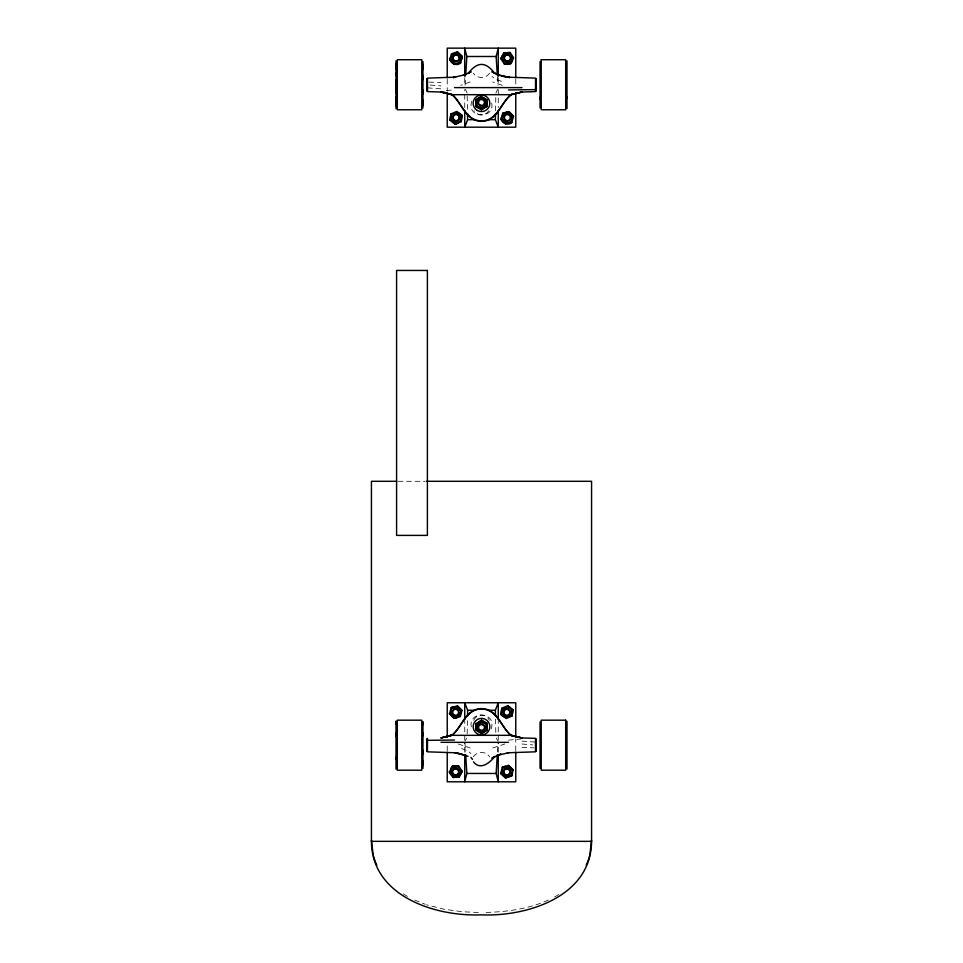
<?xml version="1.0" encoding="UTF-8"?>
<svg xmlns="http://www.w3.org/2000/svg" width="963" height="963" viewBox="0 0 963 963"><rect width="100%" height="100%" fill="white"/><g stroke="black" fill="none" stroke-linecap="round" stroke-linejoin="round"><path stroke-width="0.72" stroke-dasharray="4.82 3.61" d="M447.229 750.719L447.229 743.316M464.744 752.199L464.744 743.316M464.744 740.33L464.744 720.793M464.744 107.651L464.744 89.607M498.256 752.199L498.256 743.316M498.256 740.33L498.256 720.793M515.771 750.719L515.771 738.826M467.175 733.902L467.464 719.132M495.536 110.805L495.825 96.035M465.081 85.225L465.611 76.607M497.474 751.898L498.1 741.847M471.846 101.055C465.574 119.544 497.402 119.544 491.13 101.055M491.154 728.895C497.426 710.405 465.598 710.405 471.87 728.895M495.885 93.086L497.546 89.342M465.454 740.595L466.561 738.103M489.649 73.128C486.026 78.93 476.974 78.93 473.351 73.128M473.351 756.822C476.974 751.02 486.026 751.02 489.649 756.822M554.724 896.938L559.659 893.905M470.233 81.951L460.771 85.31M492.767 747.986L504.817 743.978M548.32 900.044C528.266 909.12 506.032 912.045 484.184 912.479M446.411 90.534L454.512 89.8M508.488 740.138L520.634 739.042M398.201 481.295L424.972 481.295M429.004 82.084L441.018 82.601M521.982 747.348L533.996 747.866M478.298 912.479L462.384 911.756L443.847 909.192L426.465 904.799M427.5 87.85L441.018 88.861M521.982 741.077L535.5 742.1M430.208 85.045L441.018 85.924M521.982 744.014L532.792 744.905M502.229 85.31L492.767 81.951M458.183 743.978L470.233 747.986M501.446 81.325L495.56 79.219L492.021 76.366M461.554 748.612L467.44 750.719L470.979 753.584M414.68 900.044L425.152 904.269M403.341 893.905L408.276 896.938M465.454 89.342L467.115 93.086M496.439 738.103L497.546 740.595M497.39 76.607L497.919 85.225M464.997 743.28L465.526 751.898M495.536 719.132L495.825 733.902M467.175 96.035L467.464 110.805M515.771 79.231L515.771 85.153M498.256 77.75L498.256 85.153M498.256 89.607L498.256 107.651M464.744 77.75L464.744 85.153M447.229 79.231L447.229 91.112M473.688 720.252A8.474 8.39 0 0 1 489.336 720.252M488.831 110.673A8.474 8.39 0 0 1 474.157 110.673"/><path stroke-width="1.44" d="M395.998 758.952L395.998 757.303M395.998 736.214L395.998 733.096M395.998 724.2L395.998 721.311L395.998 769.076M395.998 105.749L395.998 100.333M395.998 98.515L395.998 96.854M395.998 93.038L395.998 79.965M395.998 75.764L395.998 72.646M395.998 69.167L395.998 63.751M422.95 765.621L422.95 760.361M422.95 754.523L422.95 750.165M422.95 735.864L422.95 732.626M422.95 724.766L422.95 721.961L422.95 768.426M422.95 105.172L422.95 99.911M422.95 94.085L422.95 89.715M422.95 79.785L422.95 75.415M422.95 69.589L422.95 64.328M447.229 752.199L447.229 781.8L515.771 781.8L515.771 752.199M447.229 737.321L447.229 702.761L515.771 702.761L515.771 737.321M464.744 755.161L464.744 781.8L466.85 773.458L465.707 754.775M464.744 719.289L464.744 702.761L467.633 710.273L467.512 716.183M464.744 110.649L464.744 127.188L467.633 119.665L467.512 113.766M478.009 101.825L479.743 99.37L482.487 99.093L484.642 100.802L484.919 103.848M484.991 728.112L483.257 730.58L480.513 730.532M480.453 106.267L480.585 105.412L478.731 103.908L478.479 101.572L479.971 99.731L482.343 99.49L484.208 100.971L484.449 103.33L482.969 105.148L480.585 105.412M498.256 755.161L498.256 781.8L496.15 773.458L497.293 754.775M498.256 719.289L498.256 702.761L495.367 710.273L495.488 716.183M540.05 107.976L540.05 61.524M567.002 108.626L567.002 60.874M475.758 99.598L475.758 106.568L481.331 109.758L486.941 106.568L486.953 102.788L486.941 99.634L481.368 96.408L475.758 99.598L475.758 106.568M476.059 723.911L476.059 730.303L478.84 732L481.632 733.541L487.242 730.339L487.242 723.382L481.669 720.18L476.059 723.911L481.669 720.18M487.242 730.339L487.242 723.382M481.368 96.408L476.866 99.526M481.632 733.541L486.134 730.423M498.256 110.649L498.256 127.188L495.367 119.665L495.488 113.766M465.707 75.162L466.85 56.492L464.744 48.15L464.744 76.27M450.13 120.375L450.853 113.959L450.118 120.411L455.294 124.251L458.256 122.975M512.87 709.562L512.147 715.978L506.201 718.542L501.049 714.678L501.398 711.452L501.771 708.262L507.706 705.698L512.882 709.538L512.16 715.954M589.898 854.602L590.596 848.355M452.718 122.301L455.294 124.251L461.229 121.687L461.951 115.271L459.387 113.321M501.771 708.262L501.049 714.678L503.613 716.628M426.465 481.295L591.571 481.295L591.571 841.349C591.246 896.493 527.267 916.86 481.199 914.85C435.276 916.74 371.73 896.24 371.429 841.349L371.429 481.295L396.708 481.295M461.229 121.687L461.951 115.271L456.799 111.395L450.84 113.995M590.74 847.103L591.571 840.181M450.6 56.973C447.675 62.354 456.751 67.29 460.723 62.751L462.24 56.468L457.557 52.026L454.452 52.917M461.482 59.61L462.24 56.468L457.557 52.026L451.37 53.856L449.853 60.139L454.548 64.581M500.748 773.47L502.277 767.186L508.476 765.392L513.159 769.834L511.642 776.118L505.443 777.911L500.748 773.47L505.443 777.911L508.548 777.033M511.642 776.118L512.4 772.976M497.293 75.162L496.15 56.492L498.256 48.15L498.256 76.27M482.415 724.537L480.031 724.802L478.551 726.62L478.792 728.979L480.657 730.448L483.029 730.219L484.521 728.365L484.269 726.042L482.415 724.537L482.547 723.682M501.855 116.354C498.786 121.651 507.73 126.839 511.822 122.421L513.52 116.174L511.245 113.887L508.946 111.612L502.71 113.237L501.025 119.508L505.599 124.071M449.48 713.764L451.178 707.528L457.425 705.903L461.987 710.465L460.29 716.713L454.055 718.338L449.48 713.764L454.055 718.338L457.184 717.543M455.138 61.488L457.894 61.175L459.616 59.056L459.327 56.311L457.172 54.59L454.428 54.867L452.706 57.022L452.995 59.73L455.138 61.488L457.666 60.753L459.146 58.924L458.906 56.54L457.04 55.06L454.668 55.288L453.176 57.154L453.417 59.501L455.282 61.018M455.138 121.025L457.894 120.712L459.616 118.593L459.327 115.849L457.172 114.116L454.428 114.404L452.706 116.559L452.995 119.268L455.138 121.025L457.666 120.291L459.146 118.449L458.906 116.078L457.04 114.585L454.668 114.826L453.176 116.692L453.417 119.039L455.282 120.556M506.357 61.488L509.114 61.175L510.835 59.056L510.559 56.311L508.404 54.59L505.647 54.867L503.926 57.022L504.215 59.73L506.357 61.488L508.885 60.753L510.366 58.924L510.125 56.54L508.259 55.06L505.888 55.288L504.395 57.154L504.648 59.501L506.502 61.018M506.357 121.025L509.114 120.712L510.835 118.593L510.559 115.849L508.404 114.116L505.647 114.404L503.926 116.559L504.215 119.268L506.357 121.025L508.885 120.291L510.366 118.449L510.125 116.078L508.259 114.585L505.888 114.826L504.395 116.692L504.648 119.039L506.502 120.556M456.498 709.394L458.352 710.911L458.605 713.258L457.112 715.112L454.741 715.353L452.875 713.86L452.634 711.488L454.115 709.659L456.643 708.924L458.785 710.682L459.074 713.39L457.353 715.545L454.596 715.822L452.441 714.101L452.165 711.356L453.886 709.225L456.643 708.924M456.498 768.919L458.352 770.448L458.605 772.783L457.112 774.649L454.741 774.89L452.875 773.397L452.634 771.026L454.115 769.196L456.643 768.45L458.785 770.207L459.074 772.928L457.353 775.083L454.596 775.359L452.441 773.638L452.165 770.882L453.886 768.763L456.643 768.45M507.718 709.394L509.583 710.911L509.824 713.258L508.332 715.112L505.96 715.353L504.094 713.86L503.854 711.488L505.334 709.659L507.862 708.924L510.005 710.682L510.294 713.39L508.572 715.545L505.828 715.822L503.673 714.101L503.384 711.356L505.106 709.225L507.862 708.924M507.718 768.919L509.583 770.448L509.824 772.783L508.332 774.649L505.96 774.89L504.094 773.397L503.854 771.026L505.334 769.196L507.862 768.45L510.005 770.207L510.294 772.928L508.572 775.083L505.828 775.359L503.673 773.638L503.384 770.882L505.106 768.763L507.862 768.45M500.808 58.683L503.709 52.917L506.935 52.7L510.149 52.508L513.724 57.9L510.823 63.666L504.371 64.076L500.808 58.683L502.277 55.806M449.312 772.049L452.177 766.283L455.403 766.054L458.629 765.874L462.192 771.267L459.327 777.033L452.875 777.442L449.312 772.049L451.057 774.746M512.292 60.789L510.823 63.666L504.383 64.076M450.708 769.16L452.177 766.283L458.617 765.874M460.723 774.144L462.192 771.267M483.209 105.954L484.919 103.523M480.513 730.857L478.358 729.147L478.081 726.415L479.791 723.995M510.679 94.615C500.844 103.125 497.173 120.808 481.5 120.869C465.827 120.808 462.156 103.125 452.321 94.615L441.018 92.003L452.177 94.687L510.823 94.687L521.982 92.051L535.536 91.581L535.536 78.123L507.308 77.16L501.037 75.921L510.005 77.558L497.751 74.645L491.852 71.768L499.821 75.451M517.745 737.405L510.679 734.877C500.844 726.367 497.173 708.684 481.5 708.624C465.827 708.684 462.156 726.367 452.321 734.877L441.018 737.935L452.177 735.263C462.168 727.161 465.743 709.045 481.5 709.069C497.173 709.141 500.844 726.824 510.679 735.335L521.982 737.935L535.5 738.368L535.5 751.826L507.308 752.789M481.331 109.758L486.941 106.038M513.183 93.688C500.76 100.682 498.545 121.41 481.5 121.326C465.827 121.266 462.156 103.571 452.321 95.06L443.847 92.027M449.817 736.262L452.321 734.877L441.018 737.935M510.679 735.335L521.982 737.935L510.679 735.335L452.321 735.335M463.275 75.319L471.148 71.768L468.054 73.597C477.371 61.355 485.629 61.355 494.946 73.597M457.618 63.642L460.723 62.764M502.277 767.186L505.382 766.307M502.722 113.261L508.946 111.612L513.52 116.174M508.693 123.216L511.822 122.421M451.178 707.528L454.307 706.734M465.249 74.645L452.995 77.558L455.692 77.16L427.5 78.123L427.5 91.581L441.018 92.051L452.321 94.615M508.645 752.717L497.751 755.305L501.037 754.029L491.852 758.182L494.946 756.34C490.023 762.684 480.441 770.701 473.435 761.889M483.209 105.629L480.453 105.942L478.298 104.197L478.009 101.5M479.791 724.32L482.547 724.007L484.702 725.753L484.991 728.437M510.149 52.508L503.709 52.917M452.875 777.442L459.327 777.033M535.536 89.631L508.488 89.92M427.464 740.318L454.512 740.017M466.85 56.492L496.15 56.492M454.512 87.609L521.982 87.609M467.633 119.665L474.566 119.665M488.434 119.665L495.367 119.665M467.633 710.273L474.566 710.273M488.434 710.273L495.367 710.273M441.018 742.329L508.488 742.329M466.85 773.458L496.15 773.458M371.429 841.349L591.571 841.349M468.054 756.34L455.692 752.789L427.464 751.826L427.464 738.368M454.283 752.633L461.963 754.029M455.692 752.789L465.249 755.305M475.77 106.002L481.331 109.228M487.23 723.935L481.669 720.709M482.475 97.612L485.821 99.526M476.059 723.382L476.059 729.785L481.644 732.975M507.706 705.698L510.282 707.649M508.476 765.392L513.159 769.834M457.425 705.903L461.987 710.465M470.955 757.4L472.508 759.41M371.429 840.181L372.26 847.103M372.404 848.355L373.102 854.602M486.941 106.568L486.941 99.634M567.002 96.854L567.002 98.515M567.002 721.311L567.002 769.076M540.05 97.323L540.05 99.045M540.05 721.961L540.05 768.426M536.295 78.653L536.295 91.052M536.247 738.898L536.247 751.296M515.771 77.75L515.771 48.15L447.229 48.15L447.229 77.75M515.771 92.617L515.771 127.188L447.229 127.188L447.229 92.617M426.753 78.653L426.753 91.052M426.705 738.898L426.705 751.296M422.95 61.524L422.95 107.976M395.998 60.874L395.998 108.626M589.561 855.963A74.404 64.425 0 0 1 586.19 865.28M376.81 865.28A74.404 64.437 0 0 1 373.439 855.963M397.31 767.198L397.31 770.207L421.77 770.207L421.77 720.18L397.31 720.18L397.31 767.198M397.31 106.749L397.31 109.77L421.77 109.77L421.77 59.73L397.31 59.73L397.31 106.749M541.23 59.73L541.23 109.77L565.69 109.77L565.69 59.73L541.23 59.73M461.024 56.805L459.796 61.885L457.473 63.101L454.825 63.341L451.045 59.754L452.285 54.71L454.608 53.483L457.256 53.242L461.024 56.805M502.06 770.472L501.976 773.145L505.744 776.708L510.715 775.239L511.859 772.832L511.955 770.195L508.175 766.608L503.204 768.065L502.06 770.472M450.865 710.802L450.708 713.475L454.38 717.134L459.399 715.81L460.603 713.427L460.771 710.802L457.088 707.107L452.08 708.431L450.865 710.802M512.292 116.475L510.92 121.519L508.56 122.674L505.912 122.843L502.229 119.147L503.601 114.14L505.972 112.984L508.62 112.815L512.292 116.475M476.854 100.08L476.854 105.256L478.852 106.989L481.331 107.832L485.858 105.244L485.846 100.116L483.859 98.37L481.368 97.528L476.854 100.08M477.142 724.694L477.142 729.834L479.141 731.567L481.632 732.41L486.146 729.87L486.146 724.694L484.148 722.96L481.669 722.118L477.142 724.694M502.77 56.071L502.084 58.599L504.961 62.956L510.137 62.619L511.762 60.513L512.448 57.985L509.596 53.639L504.395 53.964L502.77 56.071M451.238 769.425L450.552 771.965L453.404 776.31L458.605 775.985L460.23 773.879L460.916 771.339L458.039 766.993L452.863 767.33L451.238 769.425M461.06 118.413L460.23 120.917L455.439 122.987L451.274 119.894L451.033 117.245L451.876 114.705L456.643 112.671L460.808 115.765L461.06 118.413M502.77 709.033L502.192 714.185L503.974 716.147L506.357 717.279L511.124 715.244L511.726 710.056L509.945 708.082L507.561 706.962L502.77 709.033M510.823 94.687L521.982 92.003L510.823 94.687M427.391 270.447L396.587 270.447L396.587 535.392L427.391 535.392L427.391 270.447M565.69 720.18L541.23 720.18L541.23 770.207L565.69 770.207L565.69 720.18M477.335 733.818A8.354 8.282 0 0 0 489.866 726.644A8.354 8.282 0 0 0 477.335 719.481A8.354 8.282 0 0 0 477.335 733.818M477.311 110.468A8.354 8.282 0 0 0 489.842 103.294A8.354 8.282 0 0 0 477.311 96.119A8.354 8.282 0 0 0 477.311 110.468"/></g></svg>
